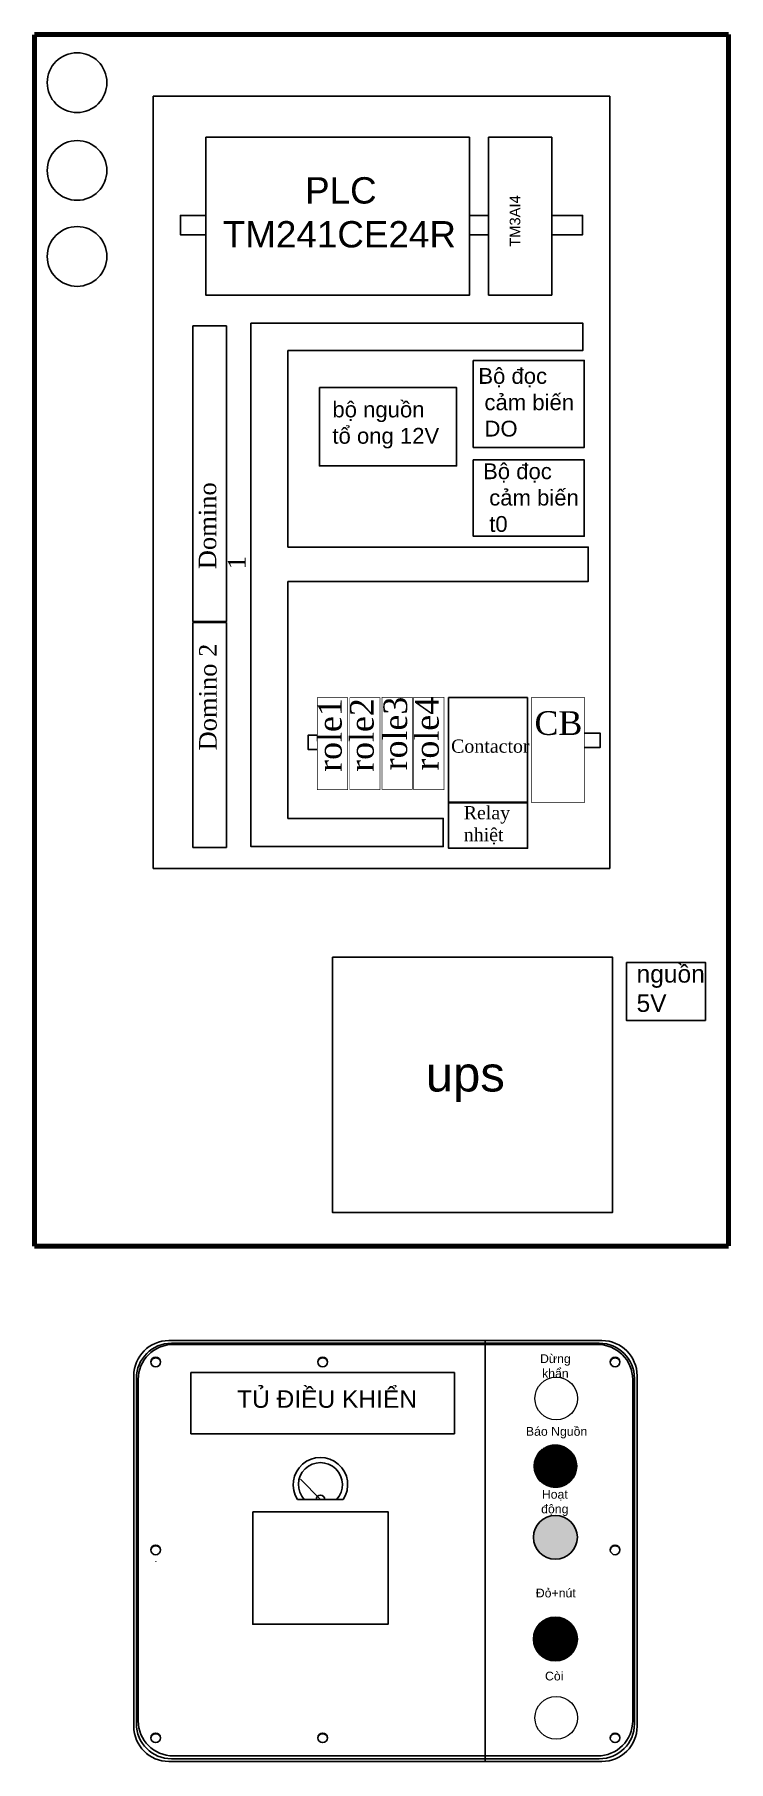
# Model space of a CAD drawing. Header units: inches. Extents: x 425 to 2523, y 1323 to 2367.
# Drawn here: x 2128 to 2523, y 1323 to 2306 of the extents above; entities that cross this region are included whole.
import ezdxf

# ---------------------------------------------------------------- set-up
doc = ezdxf.new("R2010")
doc.units = ezdxf.units.IN
doc.header["$MEASUREMENT"] = 0
doc.linetypes.add('HIDDEN', pattern=[0.375, 0.25, -0.125])
for name, color, linetype in [('2', 7, 'Continuous'), ('5', 5, 'HIDDEN'), ('SYMS', 7, 'Continuous')]:
    doc.layers.add(name, color=color, linetype=linetype)
doc.styles.add('0907', font='arial.ttf', dxfattribs={"height": 20})
doc.styles.add('STYLE1', font='arial.ttf', dxfattribs={"height": 10})
doc.styles.add('WD', font='arial.ttf', dxfattribs={"height": 2.5})

# ---------------------------------------------------------------- blocks, each defined once
blk = doc.blocks.new('cuatu')
h = blk.add_hatch()
h.set_pattern_fill('ANSI31', color=3)
h.paths.add_polyline_path([(496.16, 308.5, 1), (471.84, 308.5, 1)])
h = blk.add_hatch(color=2)
h.dxf.hatch_style = 1
edge = h.paths.add_edge_path()
edge.add_ellipse((484, 268), major_axis=(-12.5, 0), ratio=0.997996, start_angle=0, end_angle=360)
h = blk.add_hatch()
h.set_pattern_fill('ANSI31', color=1)
edge = h.paths.add_edge_path()
edge.add_ellipse((484, 210.03), major_axis=(-12.5, 0), ratio=0.997996, start_angle=0, end_angle=360)
at = {"color": 4}
for p, q in [((264, 380), (510.5, 380)), ((265.5, 378.5), (509, 378.5)), ((508, 377.79), (266.5, 377.79)), ((244, 160.32), (244, 360)), ((245.5, 161.82), (245.5, 358.5)), ((246.5, 357.79), (246.5, 163.5)), ((276.5, 326.95), (276.5, 361.88)), ((276.5, 361.88), (426.5, 361.88)), ((426.5, 361.88), (426.5, 326.95)), ((528, 163.48), (528, 357.79)), ((529, 161.82), (529, 358.5)), ((530.5, 160.32), (530.5, 360)), ((426.5, 326.95), (276.5, 326.95)), ((426.5, 326.91), (276.5, 326.91)), ((426.5, 326.95), (426.5, 326.91)), ((256.52, 254.32), (256.52, 254.29)), ((264, 140.32), (510.5, 140.32)), ((265.5, 141.82), (509, 141.82)), ((266.5, 143.5), (508, 143.48))]:
    blk.add_line(p, q, dxfattribs=at)
at = {"color": 4, "lineweight": 20}
for centre in [(484.5, 347), (484, 308.5), (484.5, 165.18)]:
    blk.add_circle(centre, 12.16, dxfattribs=at)
at = {"color": 4}
for centre, start, end in [((264, 360), 90, 180), ((265.5, 358.5), 90, 180), ((266.5, 357.79), 90, 180), ((508, 357.79), 0, 90), ((509, 358.5), 0, 90), ((510.5, 360), 0, 90), ((264, 160.32), 180, 270), ((265.5, 161.82), 180, 270), ((266.5, 163.5), 180, 269.99476), ((508, 163.48), 269.99476, 0), ((509, 161.82), 270, 0), ((510.5, 160.32), 270, 0)]:
    blk.add_arc(centre, 20, start, end, dxfattribs=at)
for centre, major_axis in [((256.5, 367.81), (2.75, 0)), ((351.5, 367.81), (-2.75, 0)), ((518, 367.81), (-2.75, 0)), ((484, 268), (-12.5, 0)), ((518, 260.79), (-2.75, 0)), ((484, 210.03), (-12.5, 0)), ((256.5, 153.78), (2.75, 0)), ((351.5, 153.78), (-2.75, 0)), ((518, 153.78), (-2.75, 0))]:
    blk.add_ellipse(centre, major_axis=major_axis, ratio=0.997996, dxfattribs=at)
at = {"color": 4, "extrusion": (0, 0, -1)}
blk.add_ellipse((256.5, 260.79), major_axis=(2.75, 0), ratio=0.997996, dxfattribs=at)
at = {"color": 4}
for points, weights in [([(259.25, 367.65), (259.1, 370.23), (256.5, 370.23), (253.9, 370.23), (253.75, 367.65)], [1, 0.727267865713, 1, 0.727267865712, 1]), ([(259.25, 367.65), (259.1, 370.23), (256.5, 370.23), (253.9, 370.23), (253.75, 367.65)], [1, 0.72719904017, 1, 0.72719904017, 1]), ([(259.24, 367.6), (259.05, 370.14), (256.5, 370.14), (253.95, 370.14), (253.76, 367.6)], [1, 0.733119347019, 1, 0.73311934702, 1]), ([(354.25, 367.65), (354.1, 370.23), (351.5, 370.23), (348.9, 370.23), (348.75, 367.65)], [1, 0.727233666503, 1, 0.7272336665, 1]), ([(354.25, 367.65), (354.1, 370.23), (351.5, 370.23), (348.9, 370.23), (348.75, 367.65)], [1, 0.727210582002, 1, 0.727210582004, 1]), ([(354.24, 367.6), (354.05, 370.14), (351.5, 370.14), (348.95, 370.14), (348.76, 367.6)], [1, 0.733114135782, 1, 0.733114135778, 1]), ([(520.75, 367.65), (520.6, 370.23), (518, 370.23), (515.4, 370.23), (515.25, 367.65)], [1, 0.727202542363, 1, 0.727202542361, 1]), ([(520.75, 367.65), (520.6, 370.23), (518, 370.23), (515.4, 370.23), (515.25, 367.65)], [1, 0.727206044589, 1, 0.727206044592, 1]), ([(520.74, 367.6), (520.55, 370.14), (518, 370.14), (515.45, 370.14), (515.26, 367.6)], [1, 0.73312250947, 1, 0.733122509468, 1]), ([(253.75, 260.63), (253.9, 263.22), (256.5, 263.22), (259.1, 263.22), (259.25, 260.63)], [1, 0.727199039958, 1, 0.727199039957, 1]), ([(253.75, 260.63), (253.9, 263.22), (256.5, 263.22), (259.1, 263.22), (259.25, 260.63)], [1, 0.72720254217, 1, 0.72720254217, 1]), ([(253.76, 260.59), (253.95, 263.13), (256.5, 263.13), (259.05, 263.13), (259.24, 260.59)], [1, 0.733122509427, 1, 0.733122509428, 1]), ([(520.75, 260.63), (520.6, 263.22), (518, 263.22), (515.4, 263.22), (515.25, 260.63)], [1, 0.727199039958, 1, 0.727199039957, 1]), ([(520.75, 260.63), (520.6, 263.22), (518, 263.22), (515.4, 263.22), (515.25, 260.63)], [1, 0.72720254217, 1, 0.72720254217, 1]), ([(520.74, 260.59), (520.55, 263.13), (518, 263.13), (515.45, 263.13), (515.26, 260.59)], [1, 0.733122509427, 1, 0.733122509428, 1]), ([(259.25, 153.62), (259.1, 156.21), (256.5, 156.21), (253.9, 156.21), (253.75, 153.62)], [1, 0.727267866448, 1, 0.727267866449, 1]), ([(259.25, 153.62), (259.1, 156.21), (256.5, 156.21), (253.9, 156.21), (253.75, 153.62)], [1, 0.727199040124, 1, 0.727199040126, 1]), ([(259.24, 153.57), (259.05, 156.11), (256.5, 156.11), (253.95, 156.11), (253.76, 153.57)], [1, 0.733119346775, 1, 0.733119346774, 1]), ([(354.25, 153.62), (354.1, 156.21), (351.5, 156.21), (348.9, 156.21), (348.75, 153.62)], [1, 0.727233666946, 1, 0.727233666949, 1]), ([(354.25, 153.62), (354.1, 156.21), (351.5, 156.21), (348.9, 156.21), (348.75, 153.62)], [1, 0.727187498234, 1, 0.727187498235, 1]), ([(354.24, 153.57), (354.05, 156.11), (351.5, 156.11), (348.95, 156.11), (348.76, 153.57)], [1, 0.733129769259, 1, 0.733129769259, 1]), ([(520.75, 153.62), (520.6, 156.21), (518, 156.21), (515.4, 156.21), (515.25, 153.62)], [1, 0.72720254288, 1, 0.727202542882, 1]), ([(520.75, 153.62), (520.6, 156.21), (518, 156.21), (515.4, 156.21), (515.25, 153.62)], [1, 0.727206044074, 1, 0.727206044075, 1]), ([(520.74, 153.57), (520.55, 156.11), (518, 156.11), (515.45, 156.11), (515.26, 153.57)], [1, 0.733120928185, 1, 0.733120928185, 1])]:
    blk.add_rational_spline(points, weights, degree=2, knots=[0, 0, 0, 0.5, 0.5, 1, 1, 1], dxfattribs=at)
at = {"layer": 'SYMS'}
for p, q in [((444, 140.32), (444, 380)), ((350.25, 289.5), (339, 301)), ((337.29, 289.5), (363.21, 289.5))]:
    blk.add_line(p, q, dxfattribs=at)
blk.add_lwpolyline([(311.75, 282.5), (388.75, 282.5), (388.75, 218.5), (311.75, 218.5)], close=True, dxfattribs=at)
for centre, radius, start, end in [((350.25, 298), 15.5, 326.74357, 213.25643), ((350.25, 298), 12.5, 317.16698, 222.83302), ((350.25, 289.5), 2.5, 0, 180)]:
    blk.add_arc(centre, radius, start, end, dxfattribs=at)
at = {"color": 4, "lineweight": 20, "attachment_point": 5, "style": 'WD'}
for s, insert, char_height, width in [('Dừng khẩn', (484, 365.5), 5, 30.1458), ('TỦ ĐIỀU KHIỂN', (354, 346.66), 10, 102.1733), ('Báo Nguồn', (484.69, 327.55), 5, 48.8772), ('Hoạt động', (483.67, 287.56), 5, 30.1458), ('Đỏ+nút ', (484.22, 236.22), 5, 30.1458), ('Còi', (483.33, 188.93), 5, 30.1458)]:
    blk.add_mtext(s, dxfattribs=dict(at, insert=insert, char_height=char_height, width=width))

msp = doc.modelspace()

# ---------------------------------------------------------------- linework, layer by layer
at = {"layer": '2', "color": 0}
for p, q in [((2364, 1928.88), (2409, 1928.88)), ((2364, 1868.88), (2364, 1928.88))]:
    msp.add_line(p, q, dxfattribs=at)
at = {"layer": '2', "color": 0, "const_width": 0.375}
for points in [[(2289.27, 1928.82), (2306.52, 1928.82), (2306.52, 1876.32), (2289.27, 1876.32)], [(2307.78, 1928.82), (2325.03, 1928.82), (2325.03, 1876.32), (2307.78, 1876.32)], [(2326.15, 1929), (2343.4, 1929), (2343.4, 1876.5), (2326.15, 1876.5)], [(2344.12, 1928.88), (2361.38, 1928.88), (2361.38, 1876.38), (2344.12, 1876.38)], [(2411.25, 1928.88), (2441.25, 1928.88), (2441.25, 1868.88), (2411.25, 1868.88)]]:
    msp.add_lwpolyline(points, close=True, dxfattribs=at)
at = {"layer": '5', "lineweight": 211}
for p, q in [((2128.31, 1616.39), (2128.31, 2306.39)), ((2128.31, 2306.39), (2523.31, 2306.39)), ((2523.31, 2306.39), (2523.31, 1616.39)), ((2523.31, 1616.39), (2128.31, 1616.39))]:
    msp.add_line(p, q, dxfattribs=at)
at = {"layer": 'SYMS', "color": 1}
for p, q in [((2195.81, 2271.39), (2455.81, 2271.39)), ((2195.81, 1831.39), (2195.81, 2271.39)), ((2455.81, 2271.39), (2455.81, 1831.39)), ((2455.81, 1831.39), (2195.81, 1831.39))]:
    msp.add_line(p, q, dxfattribs=at)
at = {"layer": 'SYMS'}
for p, q in [((2386.81, 2157.89), (2386.81, 2247.89)), ((2386.81, 2247.89), (2422.81, 2247.89)), ((2422.81, 2247.89), (2422.81, 2157.89)), ((2422.81, 2157.89), (2386.81, 2157.89)), ((2409, 1928.88), (2364, 1928.88)), ((2364, 1928.88), (2364, 1900)), ((2409, 1928.88), (2409, 1868.88)), ((2364, 1869.25), (2409, 1869.25))]:
    msp.add_line(p, q, dxfattribs=at)
for points in [[(2225.81, 2247.89), (2375.81, 2247.89), (2375.81, 2157.89), (2225.81, 2157.89)], [(2218.5, 2140.5), (2237.5, 2140.5), (2237.5, 1972.11), (2218.5, 1972.11)], [(2378.05, 2120.83), (2441.19, 2120.83), (2441.19, 2071.26), (2378.05, 2071.26)], [(2290.5, 2105.37), (2368.5, 2105.37), (2368.5, 2060.77), (2290.5, 2060.77)], [(2378.05, 2064.19), (2441.19, 2064.19), (2441.19, 2020.69), (2378.05, 2020.69)], [(2218.5, 1971.5), (2237.5, 1971.5), (2237.5, 1843.5), (2218.5, 1843.5)], [(2364, 1868.88), (2409, 1868.88), (2409, 1843), (2364, 1843)], [(2298, 1781), (2457.24, 1781), (2457.24, 1635.5), (2298, 1635.5)], [(2465.24, 1778), (2510.24, 1778), (2510.24, 1745), (2465.24, 1745)]]:
    msp.add_lwpolyline(points, close=True, dxfattribs=at)
for points in [[(2225.81, 2192.39), (2211.31, 2192.39), (2211.31, 2203.39), (2225.81, 2203.39)], [(2375.81, 2203.39), (2386.81, 2203.39)], [(2422.81, 2203.39), (2440.31, 2203.39), (2440.31, 2192.39), (2422.81, 2192.39)], [(2386.81, 2192.39), (2375.81, 2192.39)], [(2272.5, 1844), (2251.5, 1844), (2251.5, 2142), (2272.5, 2142)], [(2272.5, 2142), (2440.5, 2142), (2440.5, 2126.5), (2272.5, 2126.5)], [(2272.5, 2126.5), (2272.5, 2014.5)], [(2272.5, 2014.5), (2443.5, 2014.5), (2443.5, 1995), (2272.5, 1995)], [(2272.5, 1995), (2272.5, 1860)], [(2441.25, 1908.62), (2450.27, 1908.62), (2450.27, 1900.37), (2441.25, 1900.37)], [(2289.27, 1899.19), (2284.15, 1899.19), (2284.15, 1907.44), (2289.27, 1907.44)], [(2272.5, 1860), (2361, 1860), (2361, 1844), (2272.5, 1844)]]:
    msp.add_lwpolyline(points, dxfattribs=at)
for centre in [(2152.5, 2279), (2152.5, 2229), (2152.5, 2180)]:
    msp.add_circle(centre, 17, dxfattribs=at)

# ---------------------------------------------------------------- block references
msp.add_blockref('cuatu', (1940.79, 1182.64), dxfattribs=at)

# ---------------------------------------------------------------- texts
at = {"layer": '2', "color": 0, "attachment_point": 1, "style": 'WD'}
for s, insert, char_height, width in [('\\pi68.47419;PLC \\P\\pi21.62733;TM241CE24R', (2213.82, 2225.15), 15, 175.2669), ('{\\fTimes New Roman|b0|i0|c0|p18;\\C0;CB}', (2412.92, 1921.05), 13.5, 42.6249), ('{\\fTimes New Roman|b0|i0|c0|p18;Contactor}', (2365.42, 1904.92), 7.5, 42.6249), ('{\\fTimes New Roman|b0|i0|c0|p18;Relay nhiệt}', (2372.62, 1867), 7.5, 27.375)]:
    msp.add_mtext(s, dxfattribs=dict(at, insert=insert, char_height=char_height, width=width))
at = {"layer": '2', "color": 0, "attachment_point": 1, "rotation": 90, "style": 'WD'}
for s, insert, char_height, width in [('{\\fTimes New Roman|b0|i0|c0|p18;Domino 1}', (2221.73, 2001.91), 10, 56.8332), ('{\\fTimes New Roman|b0|i0|c0|p18;Domino 2}', (2221.98, 1898.69), 10, 63.7663), ('{\\fTimes New Roman|b0|i0|c0|p18;role3}', (2326.88, 1887.41), 13.5, 20.7972), ('{\\fTimes New Roman|b0|i0|c0|p18;role4}', (2344.86, 1887.29), 13.5, 20.7972), ('{\\fTimes New Roman|b0|i0|c0|p18;role1}', (2289.63, 1886.54), 13.5, 20.7972), ('{\\fTimes New Roman|b0|i0|c0|p18;role2}', (2307.86, 1886.54), 13.5, 20.7972)]:
    msp.add_mtext(s, dxfattribs=dict(at, insert=insert, char_height=char_height, width=width))
at = {"layer": 'SYMS', "insert": (2398.78, 2185.52), "char_height": 6, "attachment_point": 1, "rotation": 90, "style": 'STYLE1'}
msp.add_mtext_dynamic_manual_height_columns('TM3AI4', width=36, gutter_width=30, heights=[0], dxfattribs=at)
at = {"layer": 'SYMS', "char_height": 9, "attachment_point": 1, "style": 'STYLE1'}
for s, insert in [('Bộ đọc\\P cảm biến\\P DO', (2380.93, 2116.48)), ('Bộ đọc\\P cảm biến\\P t0', (2383.63, 2062.19))]:
    msp.add_mtext(s, dxfattribs=dict(at, insert=insert))
at = {"layer": 'SYMS', "attachment_point": 1}
for s, width, gutter_width, heights, insert, char_height, style in [('bộ nguồn tổ ong 12V', 61.5493, 30, [0], (2297.85, 2097.39), 9, 'STYLE1'), ('nguồn 5V', 44.7091, 50, [0], (2471, 1776.5), 10, 'STYLE1'), ('ups', 46.0701, 50, [29.28], (2351, 1724.5), 20, '0907')]:
    msp.add_mtext_dynamic_manual_height_columns(s, width=width, gutter_width=gutter_width, heights=heights, dxfattribs=dict(at, insert=insert, char_height=char_height, style=style))

doc.saveas('drawing.dxf')
